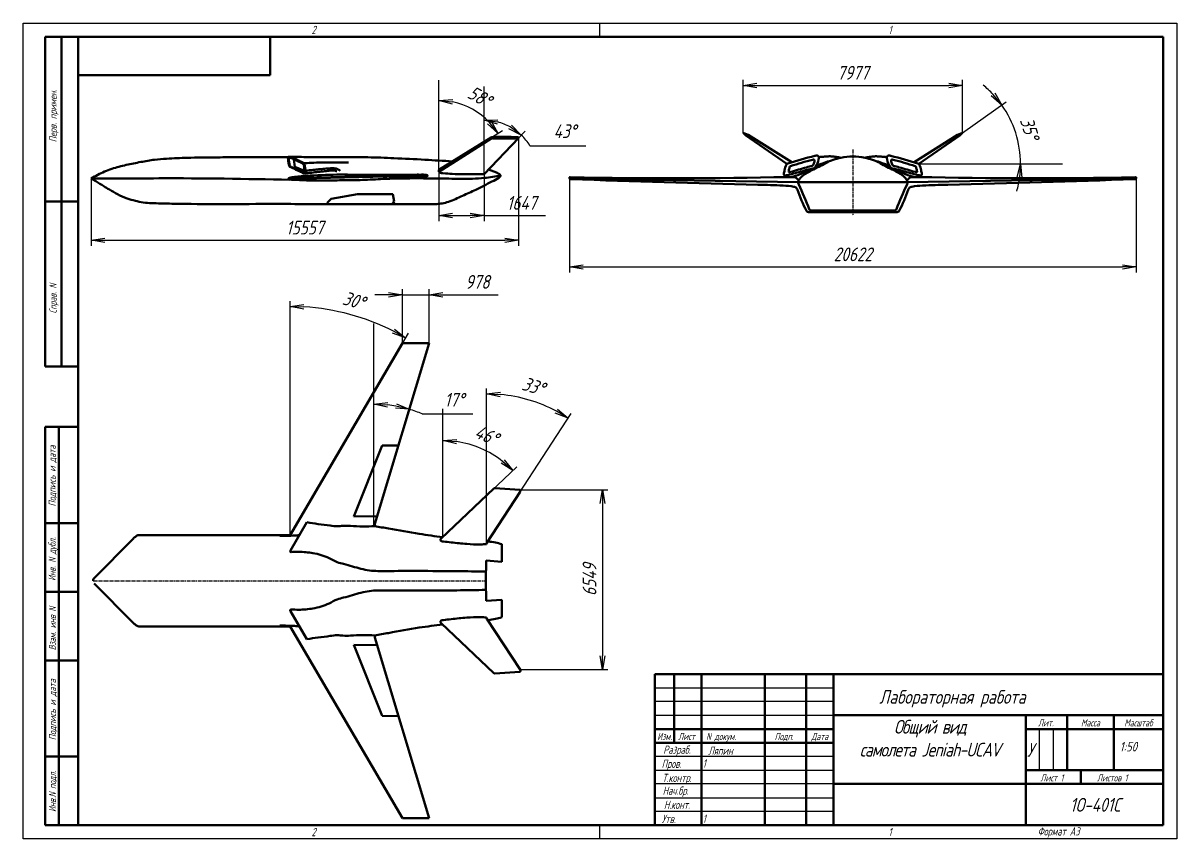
# Model space of a CAD drawing. Header units: millimetres. Extents: x 0 to 1932156, y -475559 to 1027176.
# Drawn here: x 6006.1 to 6426.1, y 34396 to 34693 of the extents above; entities that cross this region are included whole.
import ezdxf
from ezdxf.enums import TextEntityAlignment as Align

# ---------------------------------------------------------------- set-up
doc = ezdxf.new("R2010")
doc.units = ezdxf.units.MM
doc.linetypes.add('CENTER', pattern=[2, 1.25, -0.25, 0.25, -0.25])
for name, color, linetype, lineweight in [('_axes (Оси)', 6, 'CENTER', 30), ('_basic (Основной)', 4, 'Continuous', 60), ('_contour (Тонкий)', 7, 'Continuous', 30), ('_remote (Тонкий)', 9, 'Continuous', 30), ('_text (Надписи)', 2, 'Continuous', 30)]:
    doc.layers.add(name, color=color, linetype=linetype, lineweight=lineweight)
doc.styles.add('ESKD', font='eskd.shx', dxfattribs={"oblique": 15, "height": 5})
doc.dimstyles.new('ESKD', dxfattribs={"dimtxt": 5, "dimasz": 5, "dimexe": 2, "dimexo": 0, "dimgap": 2, "dimtad": 1, "dimtoh": 1, "dimzin": 12, "dimdsep": 46, "dimtxsty": 'ESKD', "dimblk1": 'OPEN', "dimblk2": 'OPEN', "dimsah": 1, "dimcen": 5, "dimclrd": 256, "dimclre": 256, "dimclrt": 2, "dimadec": 0, "dimazin": 0, "dimtfac": 1, "dimtmove": 0, "dimatfit": 3, "dimldrblk": 'OPEN', "dimfxl": 1, "dimtolj": 1, "dimtzin": 12, "dimlwd": -1, "dimlwe": -1, "dimarcsym": 0})

# ---------------------------------------------------------------- blocks, each defined once
blk = doc.blocks.new('_OPEN')
at = {"color": 0, "linetype": 'ByBlock'}
for p, q in [((-1, 0.167), (0, 0)), ((0, 0), (-1, -0.167)), ((0, 0), (-1, 0))]:
    blk.add_line(p, q, dxfattribs=at)
blk = doc.blocks.new('*D331')
at = {"layer": '_contour (Тонкий)', "transparency": 33554687}
for p, q in [((6186.38, 34651.29), (6186.38, 34611.88)), ((6030.82, 34636.38), (6030.82, 34611.88)), ((6035.82, 34613.88), (6181.38, 34613.88))]:
    blk.add_line(p, q, dxfattribs=at)
at = {"layer": 'Defpoints', "color": 0, "transparency": 33554687}
for p in [(6186.38, 34651.29), (6030.82, 34636.38), (6186.38, 34613.88)]:
    blk.add_point(p, dxfattribs=at)
at = {"layer": '_contour (Тонкий)', "transparency": 33554687, "xscale": 5, "yscale": 5, "zscale": 5, "rotation": 180}
blk.add_blockref('_OPEN', (6030.82, 34613.88), dxfattribs=at)
at = {"layer": '_contour (Тонкий)', "transparency": 33554687, "xscale": 5, "yscale": 5, "zscale": 5}
blk.add_blockref('_OPEN', (6186.38, 34613.88), dxfattribs=at)
at = {"layer": '_contour (Тонкий)', "color": 2, "transparency": 33554687, "insert": (6108.6, 34618.49), "char_height": 5, "attachment_point": 5, "style": 'ESKD'}
blk.add_mtext('\\A1;15557', dxfattribs=at)
blk = doc.blocks.new('*D334')
at = {"layer": '_contour (Тонкий)', "transparency": 33554687}
for p, q in [((6157.4, 34638.82), (6157.4, 34620.9)), ((6173.86, 34637.9), (6173.86, 34620.9)), ((6162.4, 34622.9), (6168.86, 34622.9)), ((6173.86, 34622.9), (6196.2, 34622.9))]:
    blk.add_line(p, q, dxfattribs=at)
at = {"layer": 'Defpoints', "color": 0, "transparency": 33554687}
for p in [(6157.4, 34638.82), (6173.86, 34637.9), (6173.86, 34622.9)]:
    blk.add_point(p, dxfattribs=at)
at = {"layer": '_contour (Тонкий)', "transparency": 33554687, "xscale": 5, "yscale": 5, "zscale": 5, "rotation": 180}
blk.add_blockref('_OPEN', (6157.4, 34622.9), dxfattribs=at)
at = {"layer": '_contour (Тонкий)', "transparency": 33554687, "xscale": 5, "yscale": 5, "zscale": 5}
blk.add_blockref('_OPEN', (6173.86, 34622.9), dxfattribs=at)
at = {"layer": '_contour (Тонкий)', "color": 2, "transparency": 33554687, "insert": (6187.53, 34627.5), "char_height": 5, "attachment_point": 5, "style": 'ESKD'}
blk.add_mtext('\\A1;1647', dxfattribs=at)
blk = doc.blocks.new('*D339')
at = {"layer": '_contour (Тонкий)', "transparency": 33554687}
for p, q in [((6268.21, 34652.96), (6268.21, 34672.26)), ((6347.99, 34652.96), (6347.99, 34672.26)), ((6273.21, 34670.26), (6342.99, 34670.26))]:
    blk.add_line(p, q, dxfattribs=at)
at = {"layer": 'Defpoints', "color": 0, "transparency": 33554687}
for p in [(6347.99, 34670.26), (6268.21, 34652.96), (6347.99, 34652.96)]:
    blk.add_point(p, dxfattribs=at)
at = {"layer": '_contour (Тонкий)', "transparency": 33554687, "xscale": 5, "yscale": 5, "zscale": 5, "rotation": 180}
blk.add_blockref('_OPEN', (6268.21, 34670.26), dxfattribs=at)
at = {"layer": '_contour (Тонкий)', "transparency": 33554687, "xscale": 5, "yscale": 5, "zscale": 5}
blk.add_blockref('_OPEN', (6347.99, 34670.26), dxfattribs=at)
at = {"layer": '_contour (Тонкий)', "color": 2, "transparency": 33554687, "insert": (6308.1, 34674.87), "char_height": 5, "attachment_point": 5, "style": 'ESKD'}
blk.add_mtext('\\A1;7977', dxfattribs=at)
blk = doc.blocks.new('*D342')
at = {"layer": '_contour (Тонкий)', "transparency": 33554687}
for p, q in [((6204.99, 34636.8), (6204.99, 34602.16)), ((6411.21, 34636.43), (6411.21, 34602.16)), ((6209.99, 34604.16), (6406.21, 34604.16))]:
    blk.add_line(p, q, dxfattribs=at)
at = {"layer": 'Defpoints', "color": 0, "transparency": 33554687}
for p in [(6204.99, 34636.8), (6411.21, 34636.43), (6411.21, 34604.16)]:
    blk.add_point(p, dxfattribs=at)
at = {"layer": '_contour (Тонкий)', "transparency": 33554687, "xscale": 5, "yscale": 5, "zscale": 5, "rotation": 180}
blk.add_blockref('_OPEN', (6204.99, 34604.16), dxfattribs=at)
at = {"layer": '_contour (Тонкий)', "transparency": 33554687, "xscale": 5, "yscale": 5, "zscale": 5}
blk.add_blockref('_OPEN', (6411.21, 34604.16), dxfattribs=at)
at = {"layer": '_contour (Тонкий)', "color": 2, "transparency": 33554687, "insert": (6308.1, 34608.77), "char_height": 5, "attachment_point": 5, "style": 'ESKD'}
blk.add_mtext('\\A1;20622', dxfattribs=at)
blk = doc.blocks.new('*D345')
at = {"layer": '_contour (Тонкий)', "transparency": 33554687}
for p, q in [((6144.12, 34576.38), (6144.12, 34596.04)), ((6153.91, 34576.38), (6153.91, 34596.04)), ((6139.12, 34594.04), (6134.12, 34594.04)), ((6144.12, 34594.04), (6153.91, 34594.04)), ((6158.91, 34594.04), (6179, 34594.04))]:
    blk.add_line(p, q, dxfattribs=at)
at = {"layer": 'Defpoints', "color": 0, "transparency": 33554687}
for p in [(6153.91, 34594.04), (6144.12, 34576.38), (6153.91, 34576.38)]:
    blk.add_point(p, dxfattribs=at)
at = {"layer": '_contour (Тонкий)', "transparency": 33554687, "xscale": 5, "yscale": 5, "zscale": 5}
blk.add_blockref('_OPEN', (6144.12, 34594.04), dxfattribs=at)
at = {"layer": '_contour (Тонкий)', "transparency": 33554687, "xscale": 5, "yscale": 5, "zscale": 5, "rotation": 180}
blk.add_blockref('_OPEN', (6153.91, 34594.04), dxfattribs=at)
at = {"layer": '_contour (Тонкий)', "color": 2, "transparency": 33554687, "insert": (6171.45, 34598.74), "char_height": 5, "attachment_point": 5, "style": 'ESKD'}
blk.add_mtext('\\A1;978', dxfattribs=at)
blk = doc.blocks.new('*D348')
at = {"layer": '_contour (Тонкий)', "transparency": 33554687}
for p, q in [((6186.83, 34523.06), (6218.95, 34523.06)), ((6216.95, 34518.06), (6216.95, 34462.58)), ((6186.95, 34457.58), (6218.95, 34457.58))]:
    blk.add_line(p, q, dxfattribs=at)
at = {"layer": 'Defpoints', "color": 0, "transparency": 33554687}
for p in [(6186.83, 34523.06), (6186.95, 34457.58), (6216.95, 34457.58)]:
    blk.add_point(p, dxfattribs=at)
at = {"layer": '_contour (Тонкий)', "transparency": 33554687, "xscale": 5, "yscale": 5, "zscale": 5}
for p, rotation in [((6216.95, 34523.06), 90), ((6216.95, 34457.58), 270)]:
    blk.add_blockref('_OPEN', p, dxfattribs=dict(at, rotation=rotation))
at = {"layer": '_contour (Тонкий)', "color": 2, "transparency": 33554687, "insert": (6212.25, 34490.32), "char_height": 5, "attachment_point": 5, "rotation": 90, "style": 'ESKD'}
blk.add_mtext('\\A1;6549', dxfattribs=at)
blk = doc.blocks.new('*D349')
at = {"layer": '_contour (Тонкий)', "transparency": 33554687}
for p, q in [((6157.43, 34640.75), (6157.43, 34666.74)), ((6158.5, 34640.16), (6180.56, 34653.88))]:
    blk.add_line(p, q, dxfattribs=at)
blk.add_arc((6157.43, 34639.49), 25.25, 43.2404, 78.634, dxfattribs=at)
at = {"layer": '_contour (Тонкий)', "transparency": 33554687, "xscale": 5, "yscale": 5, "zscale": 5}
for p, rotation in [((6157.43, 34664.74), 174.316979429527), ((6178.87, 34652.82), 307.5573509677142)]:
    blk.add_blockref('_OPEN', p, dxfattribs=dict(at, rotation=rotation))
at = {"layer": '_contour (Тонкий)', "color": 2, "transparency": 33554687, "insert": (6172.25, 34666.17), "char_height": 5, "attachment_point": 5, "rotation": 330.9372, "style": 'ESKD'}
blk.add_mtext('\\A1;58%%d', dxfattribs=at)
blk = doc.blocks.new('*D350')
at = {"layer": '_contour (Тонкий)', "transparency": 33554687}
for p, q in [((6173.86, 34638.89), (6173.86, 34659.59)), ((6174.54, 34638.62), (6188.79, 34653.64)), ((6190.57, 34648.31), (6210.94, 34648.31))]:
    blk.add_line(p, q, dxfattribs=at)
for start, end in [(61.1056, 75.411), (31.9276, 46.5166)]:
    blk.add_arc((6173.86, 34637.9), 19.69, start, end, dxfattribs=at)
at = {"layer": '_contour (Тонкий)', "transparency": 33554687, "xscale": 5, "yscale": 5, "zscale": 5}
for p, rotation in [((6173.86, 34657.59), 172.7054874693301), ((6187.41, 34652.19), 323.8111200338078)]:
    blk.add_blockref('_OPEN', p, dxfattribs=dict(at, rotation=rotation))
at = {"layer": '_contour (Тонкий)', "color": 2, "transparency": 33554687, "insert": (6203.26, 34653.61), "char_height": 5, "attachment_point": 5, "style": 'ESKD'}
blk.add_mtext('\\A1;43%%d', dxfattribs=at)
blk = doc.blocks.new('*D351')
at = {"layer": '_contour (Тонкий)', "transparency": 33554687}
for p, q in [((6103.28, 34510.76), (6103.28, 34591.78)), ((6105.38, 34510.19), (6146.31, 34580.12))]:
    blk.add_line(p, q, dxfattribs=at)
blk.add_arc((6103.28, 34506.6), 83.19, 63.1066, 86.5558, dxfattribs=at)
at = {"layer": '_contour (Тонкий)', "transparency": 33554687, "xscale": 5, "yscale": 5, "zscale": 5}
for p, rotation in [((6103.28, 34589.78), 178.2778801623721), ((6145.3, 34578.39), 331.3844842562823)]:
    blk.add_blockref('_OPEN', p, dxfattribs=dict(at, rotation=rotation))
at = {"layer": '_contour (Тонкий)', "color": 2, "transparency": 33554687, "insert": (6126.44, 34592), "char_height": 5, "attachment_point": 5, "rotation": 344.8312, "style": 'ESKD'}
blk.add_mtext('\\A1;30%%d', dxfattribs=at)
blk = doc.blocks.new('*D352')
at = {"layer": '_contour (Тонкий)', "transparency": 33554687}
for p, q in [((6133.8, 34512.02), (6133.8, 34556.28)), ((6134.44, 34511.92), (6147.24, 34554.29)), ((6151.36, 34550.67), (6169.72, 34550.67))]:
    blk.add_line(p, q, dxfattribs=at)
for start, end in [(79.6411, 83.5564), (66.7539, 73.1975)]:
    blk.add_arc((6133.8, 34509.79), 44.48, start, end, dxfattribs=at)
at = {"layer": '_contour (Тонкий)', "transparency": 33554687, "xscale": 5, "yscale": 5, "zscale": 5}
for p, rotation in [((6133.8, 34554.28), 176.7781881592736), ((6146.66, 34552.38), 346.4193230063568)]:
    blk.add_blockref('_OPEN', p, dxfattribs=dict(at, rotation=rotation))
at = {"layer": '_contour (Тонкий)', "color": 2, "transparency": 33554687, "insert": (6163.04, 34555.83), "char_height": 5, "attachment_point": 5, "style": 'ESKD'}
blk.add_mtext('\\A1;17%%d', dxfattribs=at)
blk = doc.blocks.new('*D353')
at = {"layer": '_contour (Тонкий)', "transparency": 33554687}
for p, q in [((6158.89, 34507.67), (6158.89, 34542.94)), ((6160.16, 34507.12), (6185.74, 34531.4))]:
    blk.add_line(p, q, dxfattribs=at)
blk.add_arc((6158.89, 34505.92), 35.02, 51.6885, 81.8133, dxfattribs=at)
at = {"layer": '_contour (Тонкий)', "transparency": 33554687, "xscale": 5, "yscale": 5, "zscale": 5}
for p, rotation in [((6158.89, 34540.94), 175.9066291287159), ((6184.29, 34530.03), 317.5951468950418)]:
    blk.add_blockref('_OPEN', p, dxfattribs=dict(at, rotation=rotation))
at = {"layer": '_contour (Тонкий)', "color": 2, "transparency": 33554687, "insert": (6174.79, 34542.94), "char_height": 5, "attachment_point": 5, "rotation": 336.7509, "style": 'ESKD'}
blk.add_mtext('\\A1;46%%d', dxfattribs=at)
blk = doc.blocks.new('*D354')
at = {"layer": '_contour (Тонкий)', "transparency": 33554687}
for p, q in [((6174.8, 34506.43), (6174.8, 34559.98)), ((6176.29, 34505.98), (6205.59, 34550.81))]:
    blk.add_line(p, q, dxfattribs=at)
blk.add_arc((6174.8, 34503.71), 54.27, 62.1095, 84.7189, dxfattribs=at)
at = {"layer": '_contour (Тонкий)', "transparency": 33554687, "xscale": 5, "yscale": 5, "zscale": 5}
for p, rotation in [((6174.8, 34557.98), 177.3594376543029), ((6204.5, 34549.13), 329.4689608730114)]:
    blk.add_blockref('_OPEN', p, dxfattribs=dict(at, rotation=rotation))
at = {"layer": '_contour (Тонкий)', "color": 2, "transparency": 33554687, "insert": (6191.81, 34560.8), "char_height": 5, "attachment_point": 5, "rotation": 343.4142, "style": 'ESKD'}
blk.add_mtext('\\A1;33%%d', dxfattribs=at)
blk = doc.blocks.new('*D355')
at = {"layer": '_contour (Тонкий)', "transparency": 33554687}
for p, q in [((6347.99, 34652.96), (6363.94, 34664.28)), ((6344.56, 34641.71), (6371.14, 34641.71))]:
    blk.add_line(p, q, dxfattribs=at)
for start, end in [(43.1086, 50.8551), (0, 35.362), (344.5069, 352.2535)]:
    blk.add_arc((6332.13, 34641.71), 37.01, start, end, dxfattribs=at)
at = {"layer": '_contour (Тонкий)', "transparency": 33554687, "xscale": 5, "yscale": 5, "zscale": 5}
for p, rotation in [((6362.31, 34663.12), 309.2353162233232), ((6369.14, 34641.71), 86.12672966803328)]:
    blk.add_blockref('_OPEN', p, dxfattribs=dict(at, rotation=rotation))
at = {"layer": '_contour (Тонкий)', "color": 2, "transparency": 33554687, "insert": (6372.43, 34654.55), "char_height": 5, "attachment_point": 5, "rotation": 287.681, "style": 'ESKD'}
blk.add_mtext('\\A1;35%%d', dxfattribs=at)

msp = doc.modelspace()

# ---------------------------------------------------------------- linework, layer by layer
at = {"layer": '_axes (Оси)', "transparency": 33554687}
for p, q in [((6308.099, 34646.907), (6308.099, 34622.857)), ((6031.616, 34489.936), (6174.505, 34489.936))]:
    msp.add_line(p, q, dxfattribs=at)
at = {"layer": '_basic (Основной)', "transparency": 33554687}
for p, q in [((6014.065, 34687.957), (6026.065, 34687.957)), ((6014.065, 34567.957), (6014.065, 34687.957)), ((6020.065, 34687.957), (6020.065, 34567.957)), ((6026.065, 34400.957), (6026.065, 34687.957)), ((6026.065, 34687.957), (6421.065, 34687.957)), ((6096.065, 34673.957), (6096.065, 34687.957)), ((6421.065, 34687.957), (6421.065, 34400.957)), ((6026.065, 34673.957), (6096.065, 34673.957)), ((6176.639, 34651.044), (6157.397, 34638.816)), ((6176.503, 34651.355), (6157.426, 34639.492)), ((6173.863, 34637.901), (6186.384, 34651.104)), ((6186.384, 34651.104), (6186.384, 34651.291)), ((6268.212, 34652.961), (6269.1, 34651.983)), ((6268.212, 34652.961), (6270.024, 34652.327)), ((6269.1, 34651.983), (6284.088, 34641.695)), ((6270.024, 34652.327), (6285.835, 34642.31)), ((6346.174, 34652.327), (6330.364, 34642.31)), ((6347.099, 34651.983), (6332.111, 34641.695)), ((6347.987, 34652.961), (6346.174, 34652.327)), ((6347.987, 34652.961), (6347.099, 34651.983)), ((6104.999, 34640.644), (6104.638, 34643.323)), ((6102.757, 34636.499), (6143.388, 34637.485)), ((6108.533, 34639.211), (6104.999, 34640.644)), ((6143.545, 34637.272), (6102.707, 34636.255)), ((6148.302, 34636.97), (6135.853, 34636.152)), ((6288.221, 34635.066), (6204.989, 34636.434)), ((6308.099, 34635.06), (6288.221, 34635.066)), ((6308.099, 34635.06), (6327.977, 34635.066)), ((6327.977, 34635.066), (6411.21, 34636.434)), ((6127.813, 34630.666), (6118.226, 34628.941)), ((6140.691, 34630.716), (6127.813, 34630.666)), ((6141.135, 34628.009), (6140.691, 34630.716)), ((6014.065, 34627.957), (6026.065, 34627.957)), ((6118.226, 34628.941), (6116.823, 34627.686)), ((6116.823, 34627.686), (6116.823, 34627.071)), ((6140.546, 34627.046), (6141.135, 34628.009)), ((6308.099, 34624.128), (6292.617, 34624.128)), ((6308.099, 34624.128), (6323.582, 34624.128)), ((6103.282, 34506.596), (6144.123, 34576.382)), ((6153.908, 34576.382), (6134.046, 34510.609)), ((6144.123, 34576.382), (6153.908, 34576.382)), ((6014.065, 34567.957), (6026.065, 34567.957)), ((6026.065, 34545.957), (6014.065, 34545.957)), ((6014.065, 34400.957), (6014.065, 34545.957)), ((6019.065, 34545.957), (6019.065, 34400.957)), ((6136.78, 34539.135), (6126.515, 34513.279)), ((6142.678, 34539.193), (6136.78, 34539.135)), ((6158.277, 34505.341), (6177.45, 34523.537)), ((6186.952, 34522.297), (6174.819, 34503.735)), ((6177.834, 34523.637), (6186.826, 34523.064)), ((6126.515, 34513.279), (6134.894, 34513.415)), ((6014.065, 34510.957), (6026.065, 34510.957)), ((6103.373, 34500.964), (6109.409, 34511.239)), ((6134.046, 34510.609), (6134.069, 34509.805)), ((6031.962, 34490.885), (6046.023, 34505.132)), ((6048.542, 34506.596), (6103.282, 34506.596)), ((6174.819, 34503.735), (6174.804, 34503.304)), ((6180.289, 34503.236), (6180.289, 34496.856)), ((6174.621, 34497.286), (6174.505, 34489.936)), ((6180.289, 34496.856), (6174.621, 34497.286)), ((6031.962, 34488.988), (6046.023, 34474.74)), ((6174.621, 34482.586), (6174.505, 34489.936)), ((6026.065, 34485.957), (6014.065, 34485.957)), ((6180.289, 34483.016), (6174.621, 34482.586)), ((6180.289, 34476.636), (6180.289, 34483.016)), ((6103.373, 34478.908), (6109.409, 34468.633)), ((6158.277, 34474.531), (6177.45, 34456.335)), ((6174.819, 34476.137), (6174.804, 34476.569)), ((6186.952, 34457.575), (6174.819, 34476.137)), ((6048.542, 34473.277), (6103.282, 34473.277)), ((6103.282, 34473.277), (6144.123, 34403.49)), ((6134.046, 34469.263), (6134.069, 34470.067)), ((6136.78, 34440.737), (6126.515, 34466.593)), ((6126.515, 34466.593), (6134.894, 34466.458)), ((6153.908, 34403.49), (6134.046, 34469.263)), ((6014.065, 34460.957), (6026.065, 34460.957)), ((6177.834, 34456.236), (6186.826, 34456.808)), ((6301.065, 34400.957), (6301.065, 34455.957)), ((6142.678, 34440.679), (6136.78, 34440.737)), ((6026.065, 34425.957), (6014.065, 34425.957)), ((6144.123, 34403.49), (6153.908, 34403.49)), ((6014.065, 34400.957), (6026.065, 34400.957)), ((6421.065, 34400.957), (6026.065, 34400.957))]:
    msp.add_line(p, q, dxfattribs=at)
at = {"layer": '_basic (Основной)', "linetype": 'Continuous', "transparency": 33554687}
for p, q in [((6236.065, 34455.957), (6421.065, 34455.957)), ((6236.065, 34400.957), (6236.065, 34455.957)), ((6243.065, 34430.957), (6243.065, 34455.957)), ((6253.065, 34455.957), (6253.065, 34400.957)), ((6276.065, 34400.957), (6276.065, 34455.957)), ((6291.065, 34455.957), (6291.065, 34400.957)), ((6421.065, 34440.957), (6301.065, 34440.957)), ((6371.065, 34440.957), (6371.065, 34400.957)), ((6386.065, 34440.957), (6386.065, 34420.957)), ((6403.065, 34420.957), (6403.065, 34440.957)), ((6301.065, 34435.957), (6236.065, 34435.957)), ((6371.065, 34435.957), (6421.065, 34435.957)), ((6236.065, 34430.957), (6301.065, 34430.957)), ((6421.065, 34420.957), (6371.065, 34420.957)), ((6391.065, 34415.957), (6391.065, 34420.957)), ((6301.065, 34415.957), (6421.065, 34415.957))]:
    msp.add_line(p, q, dxfattribs=at)
at = {"layer": '_basic (Основной)', "transparency": 33554687}
for points, start_tangent, end_tangent in [([(6186.384, 34651.291), (6186.307, 34651.37), (6186.179, 34651.427), (6185.938, 34651.448), (6176.976, 34651.427), (6176.783, 34651.416), (6176.51, 34651.359), (6176.408, 34651.211), (6176.442, 34651.132), (6176.601, 34651.053), (6177.055, 34650.996), (6178.02, 34650.962), (6179.781, 34650.962), (6185.016, 34650.973), (6186.016, 34651.007), (6186.095, 34651.007), (6186.254, 34651.041), (6186.384, 34651.104)], (-0.0086964, 0.0103172), (0.0117808, 0.0062988)), ([(6030.816, 34636.383), (6033.231, 34637.704), (6038.34, 34639.863), (6043.63, 34641.318), (6048.917, 34642.385), (6053.95, 34643.198), (6058.322, 34643.579), (6065.906, 34643.913), (6075.901, 34644.041), (6083.654, 34644.143), (6095.788, 34644.092), (6102.524, 34644.118)], (0.0116168, 0.0065485), (0.0133331, 0.0000873)), ([(6107.861, 34642.156), (6107.404, 34642.438), (6106.686, 34642.783), (6105.442, 34643.426), (6104.311, 34643.892), (6103.647, 34644.172), (6103.305, 34644.276), (6102.952, 34644.318), (6102.765, 34644.297), (6102.644, 34644.241), (6102.598, 34644.215), (6102.524, 34644.118), (6102.488, 34643.981), (6102.494, 34643.838), (6102.533, 34643.292), (6102.689, 34641.997), (6102.852, 34641.242), (6102.976, 34640.892), (6103.088, 34640.695), (6103.22, 34640.587)], (-0.011186, 0.0072986), (0.0111159, -0.0077252)), ([(6107.653, 34641.931), (6106.214, 34642.624), (6104.513, 34643.388), (6103.662, 34643.806), (6103.231, 34643.917), (6102.923, 34643.917), (6102.763, 34643.572), (6102.787, 34643.104), (6102.984, 34641.786), (6103.157, 34641.097), (6103.33, 34640.801), (6103.72, 34640.575)], (-0.0119486, 0.0059764), (0.0127956, -0.0053201)), ([(6102.903, 34644.317), (6103.811, 34644.308), (6105.669, 34644.25), (6109.069, 34644.179), (6116.037, 34644.11), (6124.679, 34644.17), (6131.586, 34644.109), (6141.071, 34643.778), (6152.333, 34643.206), (6162.443, 34642.612)], (0.0133339, -0.0000759), (0.0133093, -0.0008008)), ([(6107.861, 34642.156), (6108.293, 34641.814), (6108.444, 34641.543), (6108.535, 34641.3), (6108.766, 34640.025), (6108.886, 34639.282), (6108.906, 34638.67), (6108.886, 34638.449), (6108.786, 34638.298), (6108.545, 34638.188), (6108.354, 34638.178), (6108.173, 34638.238), (6107.661, 34638.509), (6106.536, 34639.041), (6104.245, 34640.125), (6103.22, 34640.587)], (0.0116543, -0.0071988), (-0.0121865, 0.005418)), ([(6107.653, 34641.931), (6108.018, 34641.643), (6108.145, 34641.415), (6108.222, 34641.209), (6108.417, 34640.134), (6108.519, 34639.507), (6108.535, 34638.99), (6108.519, 34638.804), (6108.434, 34638.677), (6108.23, 34638.583), (6108.069, 34638.575), (6107.917, 34638.626), (6107.484, 34638.855), (6106.535, 34639.303), (6104.594, 34640.203), (6103.72, 34640.575)], (0.0116543, -0.0071988), (-0.0123096, 0.0051353)), ([(6108.171, 34641.942), (6110.891, 34642.083), (6114.917, 34642.175), (6124.574, 34642.206)], (0.0133124, 0.0007659), (0.0133329, -0.0000121)), ([(6284.445, 34637.65), (6283.972, 34637.555), (6283.427, 34637.453), (6283.103, 34637.572), (6283.001, 34637.777), (6283.018, 34638.339), (6283.376, 34639.855), (6284.292, 34641.841), (6284.389, 34641.891)], (-0.0131592, -0.0022685), (0.0120012, 0.005959)), ([(6284.389, 34641.891), (6294.252, 34644.608), (6294.644, 34644.693), (6295.24, 34644.693), (6295.53, 34644.574), (6295.667, 34644.25), (6295.598, 34643.279), (6294.61, 34640.707), (6294.303, 34640.332), (6294.047, 34640.196)], (0.0127827, 0.0037009), (-0.0123579, -0.0055246)), ([(6285.439, 34640.904), (6293.432, 34643.201), (6293.629, 34643.244), (6293.929, 34643.244), (6294.075, 34643.184), (6294.144, 34643.021), (6294.109, 34642.533), (6293.612, 34641.24), (6293.458, 34641.051), (6293.329, 34640.983)], (0.0127219, 0.0039158), (-0.0123579, -0.0055246)), ([(6288.221, 34635.066), (6288.552, 34635.926), (6290.166, 34637.612), (6293.21, 34639.372), (6298.124, 34641.919), (6299.779, 34642.795)], (0.004177, 0.0127843), (0.0117741, 0.0062476)), ([(6308.099, 34644.424), (6303.672, 34643.902), (6298.266, 34642.281), (6294.876, 34641.185)], (-0.0133486, -0.001035), (-0.0126952, -0.0040294)), ([(6295.681, 34644.139), (6296.951, 34644.28), (6298.68, 34644.424), (6300.266, 34644.442), (6301.978, 34644.244), (6303.824, 34643.932)], (0.0132471, 0.0015238), (0.0131267, -0.0023028)), ([(6308.099, 34644.424), (6312.527, 34643.902), (6317.933, 34642.281), (6321.323, 34641.185)], (0.0133486, -0.001035), (0.0126952, -0.0040294)), ([(6320.518, 34644.139), (6319.248, 34644.28), (6317.518, 34644.424), (6315.933, 34644.442), (6314.221, 34644.244), (6312.375, 34643.932)], (-0.0132471, 0.0015238), (-0.0131267, -0.0023028)), ([(6327.977, 34635.066), (6327.647, 34635.926), (6326.033, 34637.612), (6322.989, 34639.372), (6318.075, 34641.919), (6316.42, 34642.795)], (-0.3105689, 0.9505509), (-0.9163727, 0.4003262)), ([(6331.81, 34641.891), (6321.947, 34644.608), (6321.555, 34644.693), (6320.958, 34644.693), (6320.669, 34644.574), (6320.532, 34644.25), (6320.6, 34643.279), (6321.589, 34640.707), (6321.896, 34640.332), (6322.152, 34640.196)], (-0.0127827, 0.0037009), (0.0123579, -0.0055246)), ([(6330.76, 34640.904), (6322.767, 34643.201), (6322.57, 34643.244), (6322.27, 34643.244), (6322.124, 34643.184), (6322.055, 34643.021), (6322.09, 34642.533), (6322.587, 34641.24), (6322.741, 34641.051), (6322.87, 34640.983)], (-0.0127219, 0.0039158), (0.0123579, -0.0055246)), ([(6331.754, 34637.65), (6332.226, 34637.555), (6332.772, 34637.453), (6333.096, 34637.572), (6333.198, 34637.777), (6333.181, 34638.339), (6332.823, 34639.855), (6331.907, 34641.841), (6331.81, 34641.891)], (0.0131592, -0.0022685), (-0.0120012, 0.005959)), ([(6102.711, 34636.313), (6102.714, 34636.214), (6102.873, 34636.107), (6103.286, 34635.999), (6104.638, 34635.895), (6110.038, 34635.66), (6116.185, 34635.646), (6122.86, 34635.73), (6129.556, 34635.835), (6137.18, 34636.218), (6143.456, 34636.4), (6156.795, 34636.38), (6165.348, 34636.272), (6173.974, 34636.56), (6179.89, 34637.486)], (-0.0013683, -0.014266), (0.0131393, 0.0023841)), ([(6102.711, 34636.313), (6102.779, 34636.535), (6103.036, 34636.664), (6105.011, 34636.95), (6107.401, 34637.17), (6110.571, 34637.417), (6121.696, 34637.793), (6126.699, 34637.752), (6137.213, 34637.689), (6145.802, 34637.731), (6149.471, 34637.772), (6151.216, 34637.775), (6152.261, 34637.749), (6153.195, 34637.56)], (0.0021541, 0.0142097), (0.0130056, -0.0031945)), ([(6108.465, 34638.175), (6109.287, 34638.271), (6111.064, 34638.499), (6113.492, 34638.791), (6115.833, 34639.04), (6117.903, 34639.235), (6118.868, 34639.311), (6119.757, 34639.203), (6120.255, 34638.986)], (0.013247, 0.0015166), (0.0120257, -0.0059362)), ([(6108.901, 34639.012), (6109.767, 34639.23), (6112.231, 34639.589), (6114.248, 34639.763), (6116.367, 34639.961), (6117.784, 34640.059), (6119.223, 34640.092), (6120.063, 34639.961), (6121.022, 34639.569), (6121.512, 34639.177)], (0.0128971, 0.0034071), (0.0100626, -0.0088538)), ([(6143.388, 34637.485), (6143.452, 34637.582), (6143.558, 34637.634), (6144.093, 34637.711)], (0.0060673, 0.0124719), (0.0131927, 0.000834)), ([(6143.388, 34637.485), (6143.404, 34637.416), (6143.503, 34637.315), (6143.619, 34637.267)], (0.0018944, -0.0134307), (0.0125574, -0.0042195)), ([(6153.195, 34637.56), (6153.359, 34637.478), (6153.019, 34637.254), (6152.55, 34637.128), (6146.916, 34637.043), (6143.545, 34637.272)], (0.015713, -0.0056531), (-0.0130628, 0.0009458)), ([(6157.426, 34639.492), (6157.329, 34639.213), (6157.397, 34638.816)], (-0.0057907, -0.0124732), (0.0041555, -0.0133033)), ([(6173.863, 34637.901), (6170.362, 34637.944), (6166.323, 34637.944), (6162.304, 34638.036), (6158.911, 34638.294), (6157.786, 34638.534), (6157.397, 34638.816)], (-0.0133368, 0.0002119), (-0.0104596, 0.0085636)), ([(6179.683, 34636.982), (6179.83, 34637.195), (6179.879, 34637.532), (6179.731, 34637.728), (6179.24, 34638.065), (6175.501, 34639.684)], (0.0082131, 0.0103168), (-0.0126085, 0.0046932)), ([(6284.325, 34636.885), (6284.471, 34636.956), (6284.491, 34637.101), (6284.491, 34637.339), (6284.478, 34637.611), (6284.445, 34637.65)], (0.014688, 0.0037308), (-0.0092352, 0.0099462)), ([(6294.047, 34640.196), (6289.837, 34639.088), (6284.445, 34637.65)], (-0.0128975, -0.0033812), (-0.0128796, -0.0034489)), ([(6285.468, 34638.771), (6285.23, 34638.723), (6284.955, 34638.672), (6284.793, 34638.732), (6284.741, 34638.835), (6284.75, 34639.117), (6284.93, 34639.88), (6285.39, 34640.879), (6285.439, 34640.904)], (-0.0131592, -0.0022685), (0.0120012, 0.005959)), ([(6293.329, 34640.983), (6291.212, 34640.426), (6285.468, 34638.771)], (-0.012906, -0.0033509), (-0.0127823, -0.0037999)), ([(6285.571, 34636.853), (6288.914, 34637.922), (6296.91, 34641.282)], (0.0127589, 0.0039009), (0.0121464, 0.0055599)), ([(6330.628, 34636.853), (6327.285, 34637.922), (6319.289, 34641.282)], (-0.0127589, 0.0039009), (-0.0121464, 0.0055599)), ([(6322.152, 34640.196), (6326.362, 34639.088), (6331.754, 34637.65)], (0.0128975, -0.0033812), (0.0128796, -0.0034489)), ([(6322.87, 34640.983), (6324.987, 34640.426), (6330.731, 34638.771)], (0.012906, -0.0033509), (0.0127823, -0.0037999)), ([(6330.731, 34638.771), (6330.969, 34638.723), (6331.243, 34638.672), (6331.406, 34638.732), (6331.458, 34638.835), (6331.449, 34639.117), (6331.269, 34639.88), (6330.808, 34640.879), (6330.76, 34640.904)], (0.0131592, -0.0022685), (-0.0120012, 0.005959)), ([(6331.874, 34636.885), (6331.727, 34636.956), (6331.708, 34637.101), (6331.708, 34637.339), (6331.721, 34637.611), (6331.754, 34637.65)], (-0.014688, 0.0037308), (0.0092352, 0.0099462)), ([(6030.816, 34636.383), (6040.16, 34636.347), (6055.493, 34636.442), (6103.131, 34635.916)], (0.0133333, -0.0000837), (0.0133323, -0.0002539)), ([(6030.816, 34636.383), (6032.519, 34635.401), (6035.407, 34633.561), (6037.475, 34632.316), (6040.42, 34630.646), (6043.931, 34629.09), (6046.933, 34628.241), (6049.822, 34627.647), (6052.88, 34627.392)], (0.0116194, -0.0065477), (0.0133414, -0.0007176)), ([(6155.108, 34627.071), (6156.645, 34627.091), (6158.644, 34627.305), (6160.912, 34627.894), (6165.985, 34630.056), (6170.895, 34632.304), (6176.737, 34635.251), (6179.183, 34636.625), (6179.683, 34636.982)], (0.0133354, -0.00002), (0.010781, 0.0078578)), ([(6205.466, 34636.124), (6205.312, 34636.135), (6205.115, 34636.201), (6205.012, 34636.32), (6204.984, 34636.525), (6204.992, 34636.804), (6205.062, 34636.877), (6205.189, 34636.894), (6284.325, 34636.885)], (-0.0132887, 0.0005588), (0.0129889, 0.0002217)), ([(6287.917, 34632.299), (6287.725, 34632.667), (6287.324, 34633.15), (6286.635, 34633.386), (6282.714, 34633.798), (6273.545, 34634.087), (6205.466, 34636.124)], (-0.0058911, 0.0118555), (-0.0132925, 0.0004537)), ([(6288.445, 34635.694), (6287.799, 34636.308), (6287.202, 34636.755), (6286.618, 34636.83), (6284.325, 34636.885)], (-0.0095847, 0.0090176), (-0.013148, 0.0003413)), ([(6288.221, 34635.066), (6288.252, 34634.547), (6288.381, 34634.215), (6292.255, 34625.176)], (-0.0004151, -0.0135726), (0.0050562, -0.0122597)), ([(6327.977, 34635.066), (6327.947, 34634.547), (6327.817, 34634.215), (6323.943, 34625.176)], (0.0004151, -0.0135726), (-0.0050562, -0.0122597)), ([(6327.754, 34635.694), (6328.4, 34636.308), (6328.997, 34636.755), (6329.581, 34636.83), (6331.874, 34636.885)], (0.0095847, 0.0090176), (0.013148, 0.0003413)), ([(6328.281, 34632.299), (6328.474, 34632.667), (6328.875, 34633.15), (6329.564, 34633.386), (6333.485, 34633.798), (6342.654, 34634.087), (6410.732, 34636.124)], (0.0058911, 0.0118555), (0.0132925, 0.0004537)), ([(6410.732, 34636.124), (6410.887, 34636.135), (6411.084, 34636.201), (6411.186, 34636.32), (6411.215, 34636.525), (6411.207, 34636.804), (6411.137, 34636.877), (6411.01, 34636.894), (6331.874, 34636.885)], (0.0132887, 0.0005588), (-0.0129889, 0.0002217)), ([(6292.617, 34624.128), (6292.303, 34624.13), (6291.7, 34624.222), (6291.352, 34624.396), (6291.239, 34624.57), (6287.917, 34632.299)], (-0.0133786, -0.0001342), (-0.0046998, 0.0123544)), ([(6323.582, 34624.128), (6323.896, 34624.13), (6324.499, 34624.222), (6324.847, 34624.396), (6324.959, 34624.57), (6328.281, 34632.299)], (0.0133786, -0.0001342), (0.0046998, 0.0123544)), ([(6052.88, 34627.392), (6056.201, 34627.305), (6062.602, 34627.164), (6080.964, 34627.076), (6100.543, 34627.102), (6112.352, 34627.074), (6128.929, 34627.071), (6144.97, 34627.043), (6155.108, 34627.071)], (0.0133287, -0.0003506), (0.0133333, 0.0000521)), ([(6292.255, 34625.176), (6292.499, 34624.891), (6292.857, 34624.763), (6294.177, 34624.689), (6308.099, 34624.717)], (0.0076713, -0.0114938), (0.0133875, -0.0000375)), ([(6323.943, 34625.176), (6323.7, 34624.891), (6323.341, 34624.763), (6322.022, 34624.689), (6308.099, 34624.717)], (-0.0076713, -0.0114938), (-0.0133875, -0.0000375)), ([(6177.45, 34523.537), (6177.551, 34523.619), (6177.834, 34523.637)], (0.0098849, 0.0096001), (0.0143216, -0.0017855)), ([(6186.826, 34523.064), (6187.01, 34522.997), (6187.091, 34522.771), (6186.952, 34522.297)], (0.014086, -0.0027341), (-0.0058819, -0.0121136)), ([(6109.409, 34511.239), (6113.458, 34510.58), (6117.803, 34510.034), (6120.487, 34509.762), (6122.489, 34509.921), (6125.241, 34509.898), (6129.722, 34509.693), (6134.069, 34509.805)], (0.0131444, -0.0023113), (0.0133336, 0.0005966)), ([(6134.069, 34509.805), (6139.077, 34508.953), (6150.28, 34507.006), (6158.885, 34505.8)], (0.013149, -0.002208), (0.0132212, -0.0017432)), ([(6046.023, 34505.132), (6046.371, 34505.473), (6047.135, 34506.09), (6048.147, 34506.57), (6048.542, 34506.596)], (0.0094332, 0.0094565), (0.0134298, 0.0002587)), ([(6106.635, 34506.518), (6104.907, 34506.402), (6102.129, 34506.286), (6099.536, 34506.24)], (-0.0133001, -0.0009459), (-0.0133322, -0.0001821)), ([(6174.804, 34503.304), (6172.565, 34503.153), (6167.589, 34503.361), (6161.913, 34503.897), (6159.068, 34504.24), (6158.427, 34504.329), (6158.1, 34504.493), (6158.01, 34504.686), (6157.993, 34504.987), (6158.074, 34505.205), (6158.277, 34505.341)], (-0.0132972, -0.0011203), (0.0125465, 0.0061083)), ([(6175.446, 34504.24), (6178.029, 34503.846), (6180.289, 34503.236)], (0.0132616, -0.0016275), (0.012801, -0.0038161)), ([(6103.591, 34500.38), (6103.355, 34500.489), (6103.284, 34500.74), (6103.373, 34500.964)], (-0.0137474, 0.0036557), (0.0066267, 0.0118011)), ([(6103.591, 34500.38), (6106.387, 34500.47), (6111.55, 34499.997), (6117.481, 34498.172), (6120.429, 34496.714), (6122.738, 34496.065), (6125.985, 34495.164), (6132.155, 34493.685), (6138.262, 34493.466), (6149.957, 34493.501), (6163.956, 34493.429), (6174.557, 34493.261)], (0.0133276, 0.0006584), (0.0133296, -0.0002412)), ([(6031.616, 34489.936), (6031.621, 34490.254), (6031.962, 34490.885)], (-0.0007115, 0.0135776), (0.0084629, 0.0111719)), ([(6103.591, 34479.492), (6106.387, 34479.402), (6111.55, 34479.875), (6117.481, 34481.701), (6120.429, 34483.159), (6122.738, 34483.807), (6125.985, 34484.709), (6132.155, 34486.187), (6138.262, 34486.406), (6149.957, 34486.371), (6163.956, 34486.443), (6174.557, 34486.612)], (0.0133276, -0.0006584), (0.0133296, 0.0002412)), ([(6103.591, 34479.492), (6103.355, 34479.383), (6103.284, 34479.132), (6103.373, 34478.908)], (-0.0137474, -0.0036557), (0.0066267, -0.0118011)), ([(6046.023, 34474.74), (6046.371, 34474.4), (6047.135, 34473.782), (6048.147, 34473.302), (6048.542, 34473.277)], (0.0094332, -0.0094565), (0.0134298, -0.0002587)), ([(6106.635, 34473.355), (6104.907, 34473.471), (6102.129, 34473.586), (6099.536, 34473.633)], (-0.0133001, 0.0009459), (-0.0133322, 0.0001821)), ([(6134.069, 34470.067), (6139.077, 34470.919), (6150.28, 34472.866), (6158.885, 34474.073)], (0.013149, 0.002208), (0.0132212, 0.0017432)), ([(6174.804, 34476.569), (6172.565, 34476.719), (6167.589, 34476.511), (6161.913, 34475.975), (6159.068, 34475.633), (6158.427, 34475.543), (6158.1, 34475.379), (6158.01, 34475.186), (6157.993, 34474.885), (6158.074, 34474.667), (6158.277, 34474.531)], (-0.0132972, 0.0011203), (0.0125465, -0.0061083)), ([(6175.446, 34475.633), (6178.029, 34476.027), (6180.289, 34476.636)], (0.0132616, 0.0016275), (0.012801, 0.0038161)), ([(6109.409, 34468.633), (6113.458, 34469.292), (6117.803, 34469.838), (6120.487, 34470.111), (6122.489, 34469.952), (6125.241, 34469.974), (6129.722, 34470.179), (6134.069, 34470.067)], (0.0131444, 0.0023113), (0.0133336, -0.0005966)), ([(6186.826, 34456.808), (6187.01, 34456.876), (6187.091, 34457.101), (6186.952, 34457.575)], (0.014086, 0.0027341), (-0.0058819, 0.0121136)), ([(6177.45, 34456.335), (6177.551, 34456.253), (6177.834, 34456.236)], (0.0098849, -0.0096001), (0.0143216, 0.0017855))]:
    msp.add_spline(points, degree=3, dxfattribs=dict(at, start_tangent=start_tangent, end_tangent=end_tangent))
at = {"layer": '_contour (Тонкий)', "transparency": 33554687}
for p, q in [((6006.065, 34395.957), (6006.065, 34692.957)), ((6006.065, 34692.957), (6426.065, 34692.957)), ((6216.065, 34687.957), (6216.065, 34692.957)), ((6426.065, 34692.957), (6426.065, 34395.957)), ((6157.426, 34639.492), (6157.426, 34672.113)), ((6173.863, 34637.901), (6173.863, 34669.856)), ((6332.127, 34641.705), (6384.358, 34641.705)), ((6103.282, 34506.596), (6103.282, 34584.324)), ((6133.8, 34509.794), (6133.8, 34583.536)), ((6158.885, 34505.8), (6158.885, 34552.545)), ((6174.804, 34503.304), (6174.804, 34548.08)), ((6216.065, 34395.957), (6216.065, 34400.957)), ((6426.065, 34395.957), (6006.065, 34395.957))]:
    msp.add_line(p, q, dxfattribs=at)
at = {"layer": '_remote (Тонкий)', "linetype": 'Continuous', "transparency": 33554687}
for p, q in [((6236.065, 34450.957), (6301.065, 34450.957)), ((6301.065, 34445.957), (6236.065, 34445.957)), ((6236.065, 34440.957), (6301.065, 34440.957)), ((6301.065, 34425.957), (6236.065, 34425.957)), ((6236.065, 34420.957), (6301.065, 34420.957)), ((6301.065, 34415.957), (6236.065, 34415.957)), ((6236.065, 34410.957), (6301.065, 34410.957)), ((6301.065, 34405.957), (6236.065, 34405.957))]:
    msp.add_line(p, q, dxfattribs=at)
at = {"layer": '_remote (Тонкий)', "transparency": 33554687}
for p, q in [((6376.065, 34420.957), (6376.065, 34435.957)), ((6381.065, 34435.957), (6381.065, 34420.957))]:
    msp.add_line(p, q, dxfattribs=at)

# ---------------------------------------------------------------- texts
at = {"layer": '_basic (Основной)', "color": 30, "transparency": 33554687, "style": 'ESKD', "oblique": 15}
msp.add_text('Лабораторная работа', height=5, dxfattribs=at).set_placement((6317.691, 34445.17))
at = {"layer": '_contour (Тонкий)', "color": 2, "transparency": 33554687, "insert": (6301.065, 34439.28), "char_height": 5, "attachment_point": 1, "style": 'ESKD'}
msp.add_mtext_dynamic_manual_height_columns('\\pxqc;{\\T0.9;Общий вид\\Pсамолета Jeniah-UCAV}', width=70.09073, gutter_width=12.5, heights=[25.222], dxfattribs=at)
at = {"layer": '_text (Надписи)', "transparency": 33554687, "style": 'ESKD', "oblique": 15, "width": 0.8}
for s, height, p in [('2', 3, (6111.065, 34688.957)), ('1', 3, (6321.065, 34688.957)), ('N докум.', 2.6, (6254.698, 34431.943)), ('Ляпин', 3, (6255.465, 34426.559)), ('1', 3, (6253.435, 34421.902)), ('1', 3, (6253.435, 34401.834)), ('2', 3, (6111.065, 34396.957)), ('1', 3, (6321.065, 34396.957)), ('Формат А3', 3, (6375.377, 34397.199))]:
    msp.add_text(s, height=height, dxfattribs=at).set_placement(p)
at = {"layer": '_text (Надписи)', "transparency": 33554687, "style": 'ESKD', "oblique": 15}
for s, p in [('Перв. примен.', (6018.269, 34659.151)), ('Подпись и дата', (6017.939, 34528.104)), ('Подпись и дата', (6018.072, 34442.995))]:
    msp.add_text(s, height=2.6, rotation=90, dxfattribs=at).set_placement(p, align=Align.CENTER)
at = {"layer": '_text (Надписи)', "transparency": 33554687, "style": 'ESKD', "oblique": 15, "width": 0.8}
for s, p in [('Справ. N', (6018.266, 34592.647)), ('Инв. N дубл.', (6017.932, 34497.851)), ('Взам. инв N', (6018.058, 34472.534)), ('Инв.N подл.', (6018.05, 34413.252))]:
    msp.add_text(s, height=2.6, rotation=90, dxfattribs=at).set_placement(p, align=Align.CENTER)
for s, height, p in [('Лит.', 2.6, (6378.355, 34436.913)), ('Масса', 2.6, (6394.578, 34436.913)), ('Масштаб', 2.6, (6412.076, 34436.913)), ('Изм.', 2.6, (6239.565, 34431.957)), ('Лист', 2.6, (6247.565, 34431.957)), ('Подп.', 2.6, (6283.065, 34431.957)), ('Дата', 2.6, (6296.065, 34431.957)), ('Разраб.', 3, (6244.065, 34426.957)), ('Пров.', 3, (6242.065, 34421.814)), ('Т.контр.', 3, (6244.065, 34416.671)), ('Лист 1', 2.6, (6380.552, 34416.884)), ('Листов 1', 2.6, (6402.526, 34416.884)), ('Hач.бр.', 3, (6243.565, 34412.028)), ('H.конт.', 3, (6244.065, 34406.885)), ('Утв.', 3, (6241.065, 34401.742))]:
    msp.add_text(s, height=height, dxfattribs=at).set_placement(p, align=Align.CENTER)
at = {"layer": '_text (Надписи)', "transparency": 33554687, "attachment_point": 1, "style": 'ESKD'}
for s, heights, insert, char_height in [('У', [0], (6371.493, 34430.842), 5), ('1:50', [3.5], (6405.221, 34431.299), 3.5)]:
    msp.add_mtext_dynamic_manual_height_columns(s, width=10.69599, gutter_width=25, heights=heights, dxfattribs=dict(at, insert=insert, char_height=char_height))
at = {"layer": '_text (Надписи)', "transparency": 33554687, "insert": (6371.065, 34410.874), "char_height": 5, "width": 50.53786, "attachment_point": 1, "line_spacing_factor": 0.857143, "style": 'ESKD'}
msp.add_mtext('\\pxqc;1О-401С', dxfattribs=at)

# ---------------------------------------------------------------- dimensions: what is measured, and where the dimension line sits
at = {"layer": '_contour (Тонкий)', "transparency": 33554687}
for base, p1, p2, text, picture, middle in [((6347.987, 34670.262), (6268.212, 34652.961), (6347.987, 34652.961), '7977', '*D339', (6308.099, 34674.865)), ((6186.384, 34613.883), (6030.816, 34636.383), (6186.384, 34651.291), '15557', '*D331', (6108.6, 34618.487)), ((6173.863, 34622.901), (6157.397, 34638.816), (6173.863, 34637.901), '1647', '*D334', (6187.533, 34627.505)), ((6411.21, 34604.165), (6204.989, 34636.798), (6411.21, 34636.434), '20622', '*D342', (6308.099, 34608.768)), ((6153.908, 34594.037), (6144.123, 34576.382), (6153.908, 34576.382), '978', '*D345', (6171.452, 34598.744))]:
    dim = msp.add_linear_dim(base=base, p1=p1, p2=p2, text=text, dimstyle='ESKD', dxfattribs=at)
    dim.commit()
    dim.dimension.update_dxf_attribs({"geometry": picture, "text_midpoint": middle})
for base, center, p1, p2, picture, middle in [((6173.228, 34659.181), (6157.426, 34639.492), (6157.426, 34640.754), (6158.498, 34640.159), '*D349', (6172.25, 34666.166)), ((6368.356, 34649.266), (6332.127, 34641.705), (6347.987, 34652.961), (6344.563, 34641.705), '*D355', (6372.434, 34654.554)), ((6178.791, 34656.964), (6173.863, 34637.901), (6174.54, 34638.615), (6173.863, 34638.886), '*D350', (6203.256, 34653.61)), ((6132.041, 34584.655), (6103.282, 34506.596), (6105.383, 34510.186), (6103.282, 34510.755), '*D351', (6126.435, 34591.998)), ((6195.233, 34553.986), (6174.804, 34503.713), (6174.804, 34506.426), (6176.289, 34505.984), '*D354', (6191.806, 34560.796)), ((6138.142, 34554.064), (6133.8, 34509.794), (6133.8, 34512.018), (6134.443, 34511.923), '*D352', (6163.039, 34555.832)), ((6176.9229, 34535.9396), (6158.8854, 34505.9188), (6160.1556, 34507.1243), (6158.8854, 34507.67), '*D353', (6174.7903, 34542.94))]:
    dim = msp.add_angular_dim_3p(base=base, center=center, p1=p1, p2=p2, dimstyle='ESKD', dxfattribs=at)
    dim.commit()
    dim.dimension.update_dxf_attribs({"geometry": picture, "text_midpoint": middle})
dim = msp.add_linear_dim(base=(6216.952, 34457.575), p1=(6186.826, 34523.064), p2=(6186.952, 34457.575), angle=90, text='6549', dimstyle='ESKD', dxfattribs=at)
dim.commit()
dim.dimension.update_dxf_attribs({"geometry": '*D348', "text_midpoint": (6212.245, 34490.32)})

doc.saveas('drawing.dxf')
